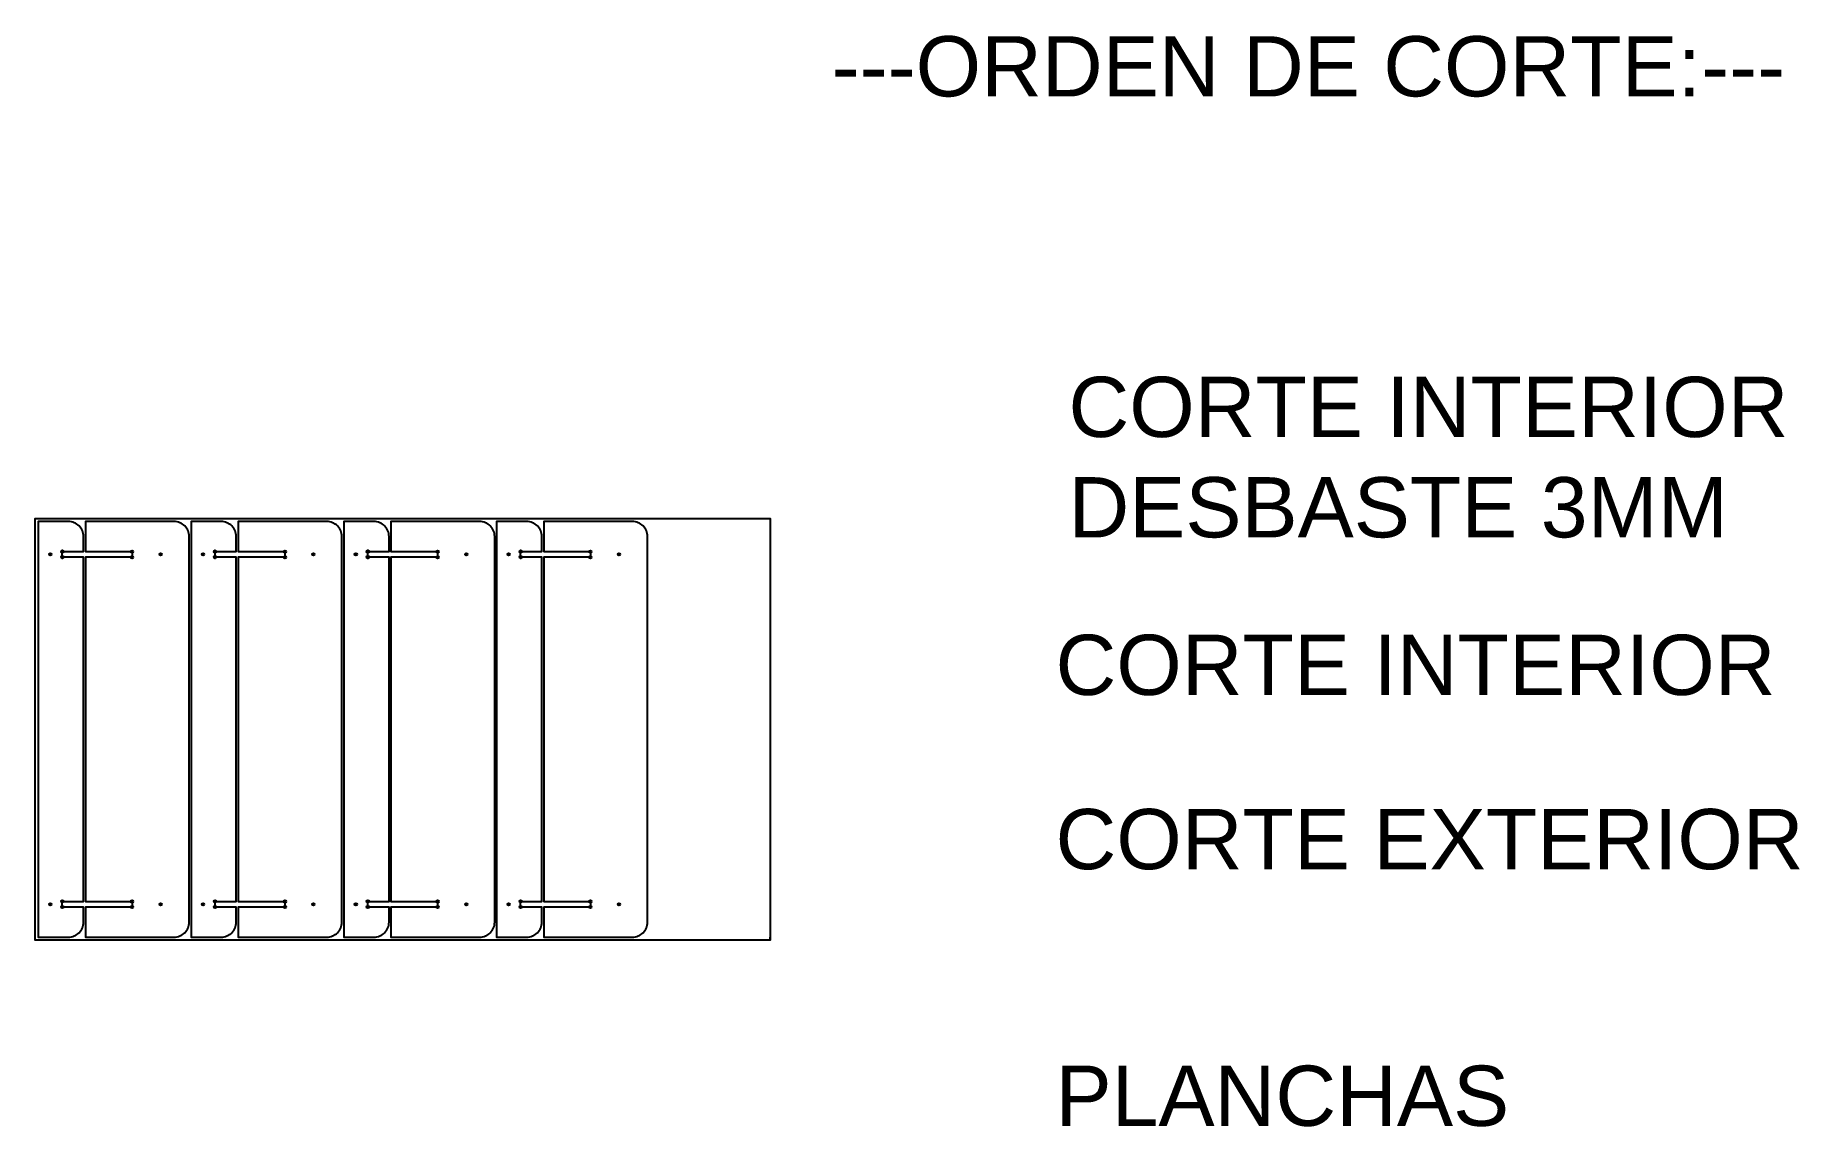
# Model space of a CAD drawing. Header units: millimetres. Extents: x 0 to 5858, y -620 to 3005.
import ezdxf

# ---------------------------------------------------------------- set-up
doc = ezdxf.new("R2010")
doc.units = ezdxf.units.MM
doc.layers.get('0').update_dxf_attribs({"color": 2})
for name, color, linetype in [('DESBATE 3MM', 4, 'Continuous'), ('EXTERIOR', 1, 'Continuous'), ('INTERIOR', 5, 'Continuous'), ('PLANCHAS', 7, 'Continuous')]:
    doc.layers.add(name, color=color, linetype=linetype)
doc.styles.get("Standard").update_dxf_attribs({"font": 'Arial.ttf'})

msp = doc.modelspace()

# ---------------------------------------------------------------- linework, layer by layer
at = {"layer": 'DESBATE 3MM'}
for centre in [(49.8, 1281), (416.1, 1281), (557, 1281), (923.3, 1281), (1064.2, 1281), (1430.5, 1281), (1571.4, 1281), (1937.7, 1281), (49.8, 119), (416.1, 119), (557, 119), (923.3, 119), (1064.2, 119), (1430.5, 119), (1571.4, 119), (1937.7, 119)]:
    msp.add_circle(centre, 4, dxfattribs=at)
at = {"layer": 'EXTERIOR'}
for points in [[(110, 1390), (10, 1390), (10, 10), (110, 10, 0.414214), (160, 60), (160, 109.6), (89.6, 109.6), (89.6, 128.4), (160, 128.4), (160, 1271.6), (89.6, 1271.6), (89.6, 1290.4), (160, 1290.4), (160, 1340, 0.414214)], [(510.8, 60), (510.8, 1340, 0.414214), (460.8, 1390), (166.4, 1390), (166.4, 1290.4), (321.4, 1290.4), (321.4, 1271.6), (166.4, 1271.6), (166.4, 128.4), (321.4, 128.4), (321.4, 109.6), (166.4, 109.6), (166.4, 10), (460.8, 10, 0.414214)], [(617.2, 1390), (517.2, 1390), (517.2, 10), (617.2, 10, 0.414214), (667.2, 60), (667.2, 109.6), (596.8, 109.6), (596.8, 128.4), (667.2, 128.4), (667.2, 1271.6), (596.8, 1271.6), (596.8, 1290.4), (667.2, 1290.4), (667.2, 1340, 0.414214)], [(1018, 60), (1018, 1340, 0.414214), (968, 1390), (673.6, 1390), (673.6, 1290.4), (828.6, 1290.4), (828.6, 1271.6), (673.6, 1271.6), (673.6, 128.4), (828.6, 128.4), (828.6, 109.6), (673.6, 109.6), (673.6, 10), (968, 10, 0.414214)], [(1124.4, 1390), (1024.4, 1390), (1024.4, 10), (1124.4, 10, 0.414214), (1174.4, 60), (1174.4, 109.6), (1104, 109.6), (1104, 128.4), (1174.4, 128.4), (1174.4, 1271.6), (1104, 1271.6), (1104, 1290.4), (1174.4, 1290.4), (1174.4, 1340, 0.414214)], [(1525.2, 60), (1525.2, 1340, 0.414214), (1475.2, 1390), (1180.8, 1390), (1180.8, 1290.4), (1335.8, 1290.4), (1335.8, 1271.6), (1180.8, 1271.6), (1180.8, 128.4), (1335.8, 128.4), (1335.8, 109.6), (1180.8, 109.6), (1180.8, 10), (1475.2, 10, 0.414214)], [(1631.6, 1390), (1531.6, 1390), (1531.6, 10), (1631.6, 10, 0.414214), (1681.6, 60), (1681.6, 109.6), (1611.2, 109.6), (1611.2, 128.4), (1681.6, 128.4), (1681.6, 1271.6), (1611.2, 1271.6), (1611.2, 1290.4), (1681.6, 1290.4), (1681.6, 1340, 0.414214)], [(2032.4, 60), (2032.4, 1340, 0.414214), (1982.4, 1390), (1688, 1390), (1688, 1290.4), (1843, 1290.4), (1843, 1271.6), (1688, 1271.6), (1688, 128.4), (1843, 128.4), (1843, 109.6), (1688, 109.6), (1688, 10), (1982.4, 10, 0.414214)]]:
    msp.add_lwpolyline(points, format="xyb", close=True, dxfattribs=at)
at = {"layer": 'INTERIOR'}
for centre in [(89.6, 1290.4), (321.4, 1290.2), (596.8, 1290.4), (828.6, 1290.2), (1104, 1290.4), (1335.8, 1290.2), (1611.2, 1290.4), (1843, 1290.2), (89.6, 1271.8), (321.4, 1271.6), (596.8, 1271.8), (828.6, 1271.6), (1104, 1271.8), (1335.8, 1271.6), (1611.2, 1271.8), (1843, 1271.6), (89.6, 128.4), (321.4, 128.2), (596.8, 128.4), (828.6, 128.2), (1104, 128.4), (1335.8, 128.2), (1611.2, 128.4), (1843, 128.2), (89.6, 109.8), (321.4, 109.6), (596.8, 109.8), (828.6, 109.6), (1104, 109.8), (1335.8, 109.6), (1611.2, 109.8), (1843, 109.6)]:
    msp.add_circle(centre, 4, dxfattribs=at)
at = {"layer": 'PLANCHAS'}
msp.add_lwpolyline([(2440, 0), (0, 0), (0, 1400), (2440, 1400), (2440, 0), (2440, 10)], dxfattribs=at)

# ---------------------------------------------------------------- texts
at = {"insert": (2643.6, 3001.8), "char_height": 200, "attachment_point": 1}
msp.add_mtext_dynamic_manual_height_columns('---ORDEN DE CORTE:---', width=4591.801, gutter_width=1, heights=[0], dxfattribs=at)
at = {"layer": 'DESBATE 3MM', "insert": (3430, 1870.8), "char_height": 200, "attachment_point": 1}
msp.add_mtext_dynamic_manual_height_columns('CORTE INTERIOR DESBASTE 3MM', width=2537.467, gutter_width=12.5, heights=[0], dxfattribs=at)
at = {"layer": 'EXTERIOR', "insert": (3387, 435.5), "char_height": 200, "attachment_point": 1}
msp.add_mtext_dynamic_manual_height_columns('CORTE EXTERIOR', width=2605.671, gutter_width=1, heights=[0], dxfattribs=at)
at = {"layer": 'INTERIOR', "insert": (3387, 1014.1), "char_height": 200, "attachment_point": 1}
msp.add_mtext_dynamic_manual_height_columns('CORTE INTERIOR', width=2728.919, gutter_width=1, heights=[0], dxfattribs=at)
at = {"layer": 'PLANCHAS', "insert": (3387, -416.8), "char_height": 200, "attachment_point": 1}
msp.add_mtext_dynamic_manual_height_columns('PLANCHAS', width=3079.858, gutter_width=1, heights=[0], dxfattribs=at)

doc.saveas('drawing.dxf')
